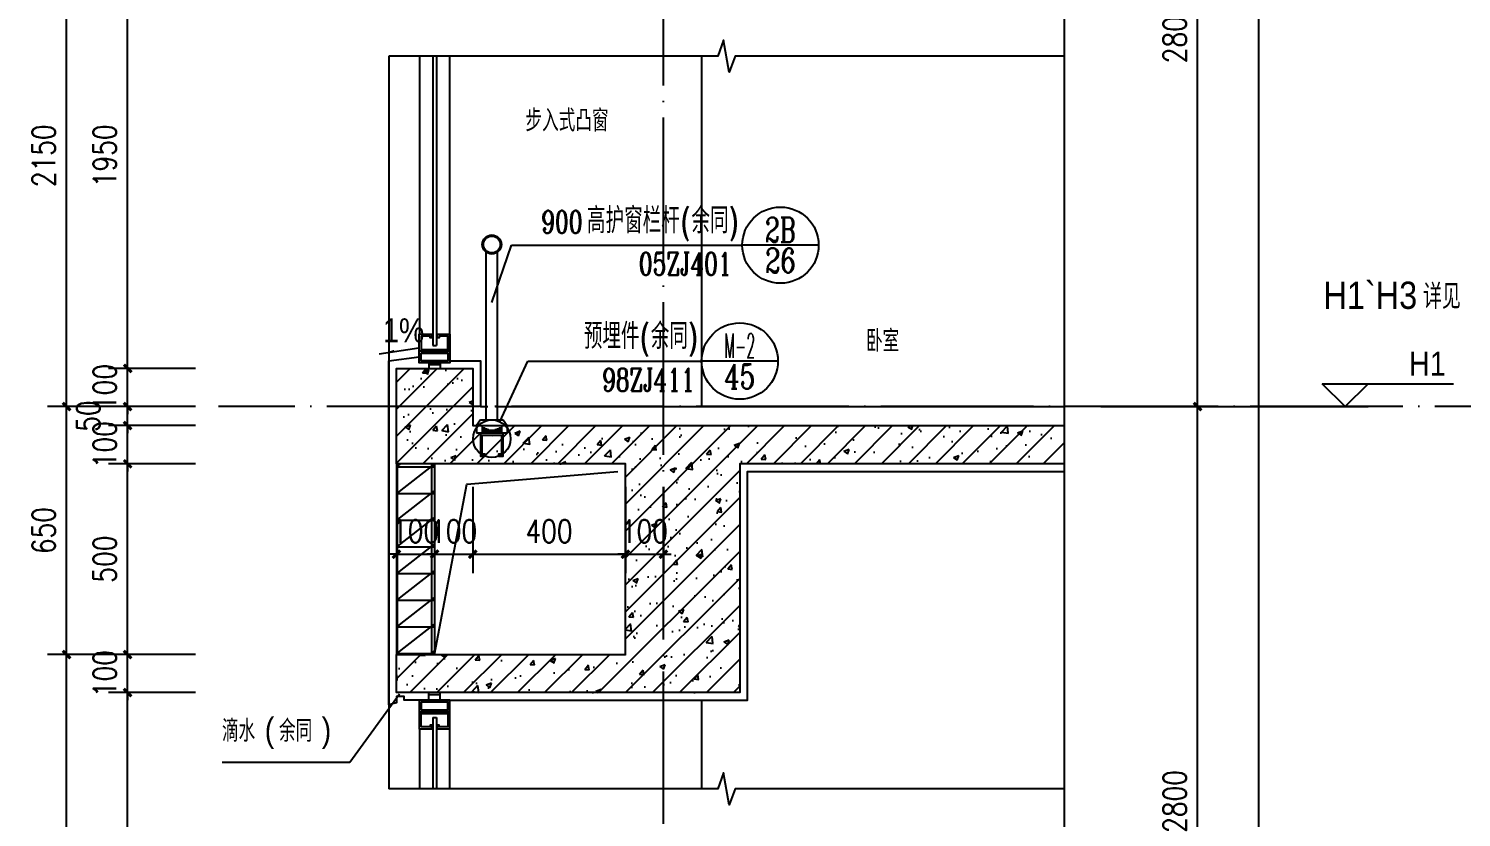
# Model space of a CAD drawing. Extents: x 718358 to 1668613, y -348838 to -159582.
# Drawn here: x 838626 to 842382, y -332959 to -330891 of the extents above; entities that cross this region are included whole.
import ezdxf
from ezdxf.enums import TextEntityAlignment as Align

# ---------------------------------------------------------------- set-up
doc = ezdxf.new("R2010")
doc.units = 0
doc.header["$LTSCALE"] = 1000
doc.linetypes.add('DOTE', pattern=[2.42, 2, -0.2, 0.02, -0.2])
for name, color, linetype in [('建-可见线', 7, 'Continuous'), ('建-图例填充', 251, 'Continuous'), ('建-墙体', 2, 'Continuous'), ('建-尺寸', 73, 'Continuous'), ('建-引出', 3, 'Continuous'), ('建-房间名', 7, 'Continuous'), ('建-标高', 3, 'Continuous'), ('建-楼梯-护栏', 163, 'Continuous'), ('建-符号', 3, 'Continuous'), ('建-符号说明', 7, 'Continuous'), ('建-索引', 3, 'Continuous'), ('建-轮廓线', 7, 'Continuous'), ('建-轴网', 14, 'DOTE'), ('建-门窗剖', 4, 'Continuous'), ('建-阳台', 5, 'Continuous')]:
    doc.layers.add(name, color=color, linetype=linetype)
doc.styles.add('_TCH_DIM', font='gt单线西文.shx', dxfattribs={"width": 0.8, "bigfont": 'gt单线中文.shx'})
doc.styles.add('_TCH_LABEL', font='COMPLEX', dxfattribs={"bigfont": 'GBCBIG'})
doc.styles.add('_TCH_SPACE', font='gt单线西文.shx', dxfattribs={"width": 0.8, "height": 5, "bigfont": 'gt单线中文.shx'})
doc.styles.add('DIM_FONT', font='SIMPLEX.shx', dxfattribs={"width": 0.8, "bigfont": 'GBCBIG.shx'})
doc.dimstyles.new('DIMN20', dxfattribs={"dimscale": 0.2, "dimtxt": 300, "dimasz": 100, "dimexe": 250, "dimexo": 300, "dimgap": 150, "dimtad": 1, "dimdec": 0, "dimzin": 0, "dimdsep": 46, "dimtxsty": 'DIM_FONT', "dimblk": 'ARCHTICK', "dimcen": 0.09, "dimdle": 1, "dimclrt": 7, "dimazin": 2, "dimtfac": 1, "dimtdec": 0, "dimtix": 1, "dimtmove": 2, "dimatfit": 3, "dimldrblk": 'ARCHTICK', "dimfxl": 1, "dimtolj": 1, "dimtzin": 0, "dimarcsym": 0})

# ---------------------------------------------------------------- blocks, each defined once
blk = doc.blocks.new('3daf')
at = {"layer": '建-门窗剖'}
for p, q in [((465603.3, 73038.2), (465573.3, 73038.2)), ((465573.3, 73018.2), (465573.3, 73038.2)), ((465573.3, 73033.2), (465603.3, 73033.2)), ((465603.3, 73018.2), (465603.3, 73038.2))]:
    blk.add_line(p, q, dxfattribs=at)
for points in [[(465548.3, 72988.2), (465628.3, 72988.2), (465628.3, 73018.2), (465548.3, 73018.2)], [(465553.3, 72993.2), (465623.3, 72993.2), (465623.3, 73013.2), (465553.3, 73013.2)], [(465553.3, 72948.2), (465553.3, 72983.2), (465623.3, 72983.2), (465623.3, 72948.2), (465600.3, 72948.2), (465600.3, 72953.2), (465595.3, 72953.2), (465595.3, 72943.2), (465628.3, 72943.2), (465628.3, 72988.2), (465548.3, 72988.2), (465548.3, 72943.2), (465581.3, 72943.2), (465581.3, 72953.2), (465576.3, 72953.2), (465576.3, 72948.2)]]:
    blk.add_lwpolyline(points, close=True, dxfattribs=at)
blk = doc.blocks.new('fgfdsgas')
at = {"layer": '建-门窗剖'}
for p, q in [((840306.7, -332696.6), (840306.7, -332883.6)), ((840306.7, -332696.6), (840316.7, -332696.6)), ((840316.7, -332696.6), (840316.7, -332883.6)), ((840271.7, -332726.6), (840271.7, -332883.6)), ((840351.7, -332883.6), (840351.7, -332726.6))]:
    blk.add_line(p, q, dxfattribs=at)
at = {"layer": '建-阳台'}
blk.add_blockref('3daf', (374723.3, -405669.8), dxfattribs=at)
blk = doc.blocks.new('4d')
at = {"layer": '建-门窗剖'}
for p, q in [((465583.3, 69315.1), (465593.3, 69315.1)), ((465573.3, 69270.1), (465573.3, 69255.1)), ((465573.3, 69265.1), (465603.3, 69265.1)), ((465603.3, 69270.1), (465603.3, 69255.1))]:
    blk.add_line(p, q, dxfattribs=at)
for points in [[(465553.3, 69340.1), (465553.3, 69305.1), (465623.3, 69305.1), (465623.3, 69340.1), (465600.3, 69340.1), (465600.3, 69335.1), (465595.3, 69335.1), (465595.3, 69345.1), (465628.3, 69345.1), (465628.3, 69300.1), (465548.3, 69300.1), (465548.3, 69345.1), (465581.3, 69345.1), (465581.3, 69335.1), (465576.3, 69335.1), (465576.3, 69340.1)], [(465548.3, 69300.1), (465628.3, 69300.1), (465628.3, 69270.1), (465548.3, 69270.1)], [(465553.3, 69295.1), (465623.3, 69295.1), (465623.3, 69275.1), (465553.3, 69275.1)]]:
    blk.add_lwpolyline(points, close=True, dxfattribs=at)
blk = doc.blocks.new('gfdshsdfs')
at = {"layer": '建-门窗剖'}
for p, q in [((840271.7, -330963), (840271.7, -331691.6)), ((840306.7, -330963), (840306.7, -331721.6)), ((840316.7, -330963), (840316.7, -331721.6)), ((840351.7, -331736.6), (840351.7, -330963))]:
    blk.add_line(p, q, dxfattribs=at)
at = {"layer": '建-阳台'}
blk.add_blockref('4d', (374723.3, -401036.7), dxfattribs=at)
blk = doc.blocks.new('A$C7DA27D25')
for p, q in [((25, 95), (25, 535)), ((55, 95), (55, 535)), ((10, 95), (0, 80)), ((0, 80), (0, 60)), ((0, 80), (80, 80)), ((10, 95), (70, 95)), ((15, 80), (15, 60)), ((20, 76.1), (20, 60)), ((60, 76.1), (60, 60)), ((65, 80), (65, 60)), ((70, 95), (80, 80)), ((80, 80), (80, 60)), ((80, 60), (0, 60)), ((15, 75), (15, 70)), ((15, 65), (15, 60)), ((25, 73.2), (25, 60)), ((30, 71.3), (30, 60)), ((35, 70.2), (35, 60)), ((40, 69.9), (40, 60)), ((45, 70.2), (45, 60)), ((50, 71.3), (50, 60)), ((55, 73.2), (55, 60)), ((65, 75), (65, 70)), ((65, 65), (65, 60))]:
    blk.add_line(p, q)
blk.add_lwpolyline([(57.5, 0), (70, 0), (70, 60), (10, 60), (10, 0), (22.5, 0), (22.5, 5), (15, 5), (15, 55), (65, 55), (65, 5), (57.5, 5)], close=True)
for radius in [25, 22]:
    blk.add_circle((40, 555), radius)
blk = doc.blocks.new('_ArchTick')
at = {"color": 0, "linetype": 'ByBlock', "const_width": 0.4}
blk.add_lwpolyline([(-0.5, -0.5), (0.5, 0.5)], dxfattribs=at)
blk = doc.blocks.new('*D1347')
at = {"layer": 'Defpoints', "color": 0, "transparency": 16777216}
for p in [(838885.6, -332631.6), (839123.4, -332631.6), (839123.4, -333851.9)]:
    blk.add_point(p, dxfattribs=at)
at = {"layer": '建-尺寸', "color": 0, "lineweight": -2, "transparency": 16777216}
for p, q in [((839063.4, -332631.6), (838835.6, -332631.6)), ((838885.6, -333852.1), (838885.6, -332631.4)), ((839063.4, -333851.9), (838835.6, -333851.9))]:
    blk.add_line(p, q, dxfattribs=at)
at = {"layer": '建-尺寸', "color": 0, "lineweight": -2, "transparency": 16777216, "xscale": 20, "yscale": 20, "zscale": 20}
for p, rotation in [((838885.6, -332631.6), 90), ((838885.6, -333851.9), 270)]:
    blk.add_blockref('_ArchTick', p, dxfattribs=dict(at, rotation=rotation))
at = {"layer": '建-尺寸', "color": 7, "transparency": 16777216, "insert": (838825.6, -333241.8), "char_height": 60, "attachment_point": 5, "rotation": 90, "style": 'DIM_FONT'}
blk.add_mtext('\\A1;1950', dxfattribs=at)
blk = doc.blocks.new('*D1348')
at = {"layer": 'Defpoints', "color": 0, "transparency": 16777216}
for p in [(838885.6, -332531.6), (839123.4, -332531.6), (839123.4, -332631.6)]:
    blk.add_point(p, dxfattribs=at)
at = {"layer": '建-尺寸', "color": 0, "lineweight": -2, "transparency": 16777216}
for p, q in [((839063.4, -332531.6), (838835.6, -332531.6)), ((838885.6, -332531.6), (838885.6, -332511.6)), ((838885.6, -332631.6), (838885.6, -332531.6)), ((839063.4, -332631.6), (838835.6, -332631.6)), ((838885.6, -332631.6), (838885.6, -332651.6))]:
    blk.add_line(p, q, dxfattribs=at)
at = {"layer": '建-尺寸', "color": 0, "lineweight": -2, "transparency": 16777216, "xscale": 20, "yscale": 20, "zscale": 20}
for p, rotation in [((838885.6, -332531.6), 270), ((838885.6, -332631.6), 90)]:
    blk.add_blockref('_ArchTick', p, dxfattribs=dict(at, rotation=rotation))
at = {"layer": '建-尺寸', "color": 7, "transparency": 16777216, "insert": (838825.6, -332581.6), "char_height": 60, "attachment_point": 5, "rotation": 90, "style": 'DIM_FONT'}
blk.add_mtext('\\A1;100', dxfattribs=at)
blk = doc.blocks.new('*D1349')
at = {"layer": 'Defpoints', "color": 0, "transparency": 16777216}
for p in [(838885.6, -332031.6), (839123.4, -332031.6), (839123.4, -332531.6)]:
    blk.add_point(p, dxfattribs=at)
at = {"layer": '建-尺寸', "color": 0, "lineweight": -2, "transparency": 16777216}
for p, q in [((839063.4, -332031.6), (838835.6, -332031.6)), ((838885.6, -332531.8), (838885.6, -332031.4)), ((839063.4, -332531.6), (838835.6, -332531.6))]:
    blk.add_line(p, q, dxfattribs=at)
at = {"layer": '建-尺寸', "color": 0, "lineweight": -2, "transparency": 16777216, "xscale": 20, "yscale": 20, "zscale": 20}
for p, rotation in [((838885.6, -332031.6), 90), ((838885.6, -332531.6), 270)]:
    blk.add_blockref('_ArchTick', p, dxfattribs=dict(at, rotation=rotation))
at = {"layer": '建-尺寸', "color": 7, "transparency": 16777216, "insert": (838825.6, -332281.6), "char_height": 60, "attachment_point": 5, "rotation": 90, "style": 'DIM_FONT'}
blk.add_mtext('\\A1;500', dxfattribs=at)
blk = doc.blocks.new('*D1350')
at = {"layer": 'Defpoints', "color": 0, "transparency": 16777216}
for p in [(838885.6, -331931.6), (839123.4, -331931.6), (839123.4, -332031.6)]:
    blk.add_point(p, dxfattribs=at)
at = {"layer": '建-尺寸', "color": 0, "lineweight": -2, "transparency": 16777216}
for p, q in [((839063.4, -331931.6), (838835.6, -331931.6)), ((838885.6, -331931.6), (838885.6, -331911.6)), ((838885.6, -332031.6), (838885.6, -331931.6)), ((839063.4, -332031.6), (838835.6, -332031.6)), ((838885.6, -332031.6), (838885.6, -332051.6))]:
    blk.add_line(p, q, dxfattribs=at)
at = {"layer": '建-尺寸', "color": 0, "lineweight": -2, "transparency": 16777216, "xscale": 20, "yscale": 20, "zscale": 20}
for p, rotation in [((838885.6, -331931.6), 270), ((838885.6, -332031.6), 90)]:
    blk.add_blockref('_ArchTick', p, dxfattribs=dict(at, rotation=rotation))
at = {"layer": '建-尺寸', "color": 7, "transparency": 16777216, "insert": (838825.6, -331981.6), "char_height": 60, "attachment_point": 5, "rotation": 90, "style": 'DIM_FONT'}
blk.add_mtext('\\A1;100', dxfattribs=at)
blk = doc.blocks.new('*D1351')
at = {"layer": 'Defpoints', "color": 0, "transparency": 16777216}
for p in [(838885.6, -331881.6), (839123.4, -331881.6), (839123.4, -331931.6)]:
    blk.add_point(p, dxfattribs=at)
at = {"layer": '建-尺寸', "color": 0, "lineweight": -2, "transparency": 16777216}
for p, q in [((839063.4, -331881.6), (838835.6, -331881.6)), ((838885.6, -331881.6), (838885.6, -331861.6)), ((838885.6, -331931.6), (838885.6, -331881.6)), ((839063.4, -331931.6), (838835.6, -331931.6)), ((838885.6, -331931.6), (838885.6, -331951.6))]:
    blk.add_line(p, q, dxfattribs=at)
at = {"layer": '建-尺寸', "color": 0, "lineweight": -2, "transparency": 16777216, "xscale": 20, "yscale": 20, "zscale": 20}
for p, rotation in [((838885.6, -331881.6), 270), ((838885.6, -331931.6), 90)]:
    blk.add_blockref('_ArchTick', p, dxfattribs=dict(at, rotation=rotation))
at = {"layer": '建-尺寸', "color": 7, "transparency": 16777216, "insert": (838782.6, -331906.6), "char_height": 60, "attachment_point": 5, "rotation": 90, "style": 'DIM_FONT'}
blk.add_mtext('\\A1;50', dxfattribs=at)
blk = doc.blocks.new('*D1352')
at = {"layer": 'Defpoints', "color": 0, "transparency": 16777216}
for p in [(838885.6, -331781.6), (839123.4, -331781.6), (839123.4, -331881.6)]:
    blk.add_point(p, dxfattribs=at)
at = {"layer": '建-尺寸', "color": 0, "lineweight": -2, "transparency": 16777216}
for p, q in [((839063.4, -331781.6), (838835.6, -331781.6)), ((838885.6, -331781.6), (838885.6, -331761.6)), ((838885.6, -331881.6), (838885.6, -331781.6)), ((839063.4, -331881.6), (838835.6, -331881.6)), ((838885.6, -331881.6), (838885.6, -331901.6))]:
    blk.add_line(p, q, dxfattribs=at)
at = {"layer": '建-尺寸', "color": 0, "lineweight": -2, "transparency": 16777216, "xscale": 20, "yscale": 20, "zscale": 20}
for p, rotation in [((838885.6, -331781.6), 270), ((838885.6, -331881.6), 90)]:
    blk.add_blockref('_ArchTick', p, dxfattribs=dict(at, rotation=rotation))
at = {"layer": '建-尺寸', "color": 7, "transparency": 16777216, "insert": (838825.6, -331831.6), "char_height": 60, "attachment_point": 5, "rotation": 90, "style": 'DIM_FONT'}
blk.add_mtext('\\A1;100', dxfattribs=at)
blk = doc.blocks.new('*D1353')
at = {"layer": 'Defpoints', "color": 0, "transparency": 16777216}
for p in [(838885.6, -330666.5), (839123.4, -330666.5), (839123.4, -331781.6)]:
    blk.add_point(p, dxfattribs=at)
at = {"layer": '建-尺寸', "color": 0, "lineweight": -2, "transparency": 16777216}
for p, q in [((839063.4, -330666.5), (838835.6, -330666.5)), ((838885.6, -331781.8), (838885.6, -330666.3)), ((839063.4, -331781.6), (838835.6, -331781.6))]:
    blk.add_line(p, q, dxfattribs=at)
at = {"layer": '建-尺寸', "color": 0, "lineweight": -2, "transparency": 16777216, "xscale": 20, "yscale": 20, "zscale": 20}
for p, rotation in [((838885.6, -330666.5), 90), ((838885.6, -331781.6), 270)]:
    blk.add_blockref('_ArchTick', p, dxfattribs=dict(at, rotation=rotation))
at = {"layer": '建-尺寸', "color": 7, "transparency": 16777216, "insert": (838825.6, -331224.1), "char_height": 60, "attachment_point": 5, "rotation": 90, "style": 'DIM_FONT'}
blk.add_mtext('\\A1;1950', dxfattribs=at)
blk = doc.blocks.new('*D1385')
at = {"layer": 'Defpoints', "color": 0, "transparency": 16777216}
for p in [(839590.2, -332031.6), (839690.2, -332031.6), (839690.2, -332268.6)]:
    blk.add_point(p, dxfattribs=at)
at = {"layer": '建-尺寸', "color": 0, "lineweight": -2, "transparency": 16777216}
for p, q in [((839590.2, -332091.6), (839590.2, -332318.6)), ((839690.2, -332091.6), (839690.2, -332318.6)), ((839590.2, -332268.6), (839570.2, -332268.6)), ((839590.2, -332268.6), (839690.2, -332268.6)), ((839690.2, -332268.6), (839710.2, -332268.6))]:
    blk.add_line(p, q, dxfattribs=at)
at = {"layer": '建-尺寸', "color": 0, "lineweight": -2, "transparency": 16777216, "xscale": 20, "yscale": 20, "zscale": 20}
blk.add_blockref('_ArchTick', (839590.2, -332268.6), dxfattribs=at)
at = {"layer": '建-尺寸', "color": 0, "lineweight": -2, "transparency": 16777216, "xscale": 20, "yscale": 20, "zscale": 20, "rotation": 180}
blk.add_blockref('_ArchTick', (839690.2, -332268.6), dxfattribs=at)
at = {"layer": '建-尺寸', "color": 7, "transparency": 16777216, "insert": (839640.2, -332208.6), "char_height": 60, "attachment_point": 5, "style": 'DIM_FONT'}
blk.add_mtext('\\A1;100', dxfattribs=at)
blk = doc.blocks.new('*D1386')
at = {"layer": 'Defpoints', "color": 0, "transparency": 16777216}
for p in [(839690.2, -332031.6), (839790.2, -332031.6), (839790.2, -332268.6)]:
    blk.add_point(p, dxfattribs=at)
at = {"layer": '建-尺寸', "color": 0, "lineweight": -2, "transparency": 16777216}
for p, q in [((839690.2, -332091.6), (839690.2, -332318.6)), ((839790.2, -332091.6), (839790.2, -332318.6)), ((839690.2, -332268.6), (839670.2, -332268.6)), ((839690.2, -332268.6), (839790.2, -332268.6)), ((839790.2, -332268.6), (839810.2, -332268.6))]:
    blk.add_line(p, q, dxfattribs=at)
at = {"layer": '建-尺寸', "color": 0, "lineweight": -2, "transparency": 16777216, "xscale": 20, "yscale": 20, "zscale": 20}
blk.add_blockref('_ArchTick', (839690.2, -332268.6), dxfattribs=at)
at = {"layer": '建-尺寸', "color": 0, "lineweight": -2, "transparency": 16777216, "xscale": 20, "yscale": 20, "zscale": 20, "rotation": 180}
blk.add_blockref('_ArchTick', (839790.2, -332268.6), dxfattribs=at)
at = {"layer": '建-尺寸', "color": 7, "transparency": 16777216, "insert": (839740.2, -332208.6), "char_height": 60, "attachment_point": 5, "style": 'DIM_FONT'}
blk.add_mtext('\\A1;100', dxfattribs=at)
blk = doc.blocks.new('*D1387')
at = {"layer": 'Defpoints', "color": 0, "transparency": 16777216}
for p in [(839790.2, -332031.6), (840190.2, -332031.6), (840190.2, -332268.6)]:
    blk.add_point(p, dxfattribs=at)
at = {"layer": '建-尺寸', "color": 0, "lineweight": -2, "transparency": 16777216}
for p, q in [((839790.2, -332091.6), (839790.2, -332318.6)), ((840190.2, -332091.6), (840190.2, -332318.6)), ((839790, -332268.6), (840190.4, -332268.6))]:
    blk.add_line(p, q, dxfattribs=at)
at = {"layer": '建-尺寸', "color": 0, "lineweight": -2, "transparency": 16777216, "xscale": 20, "yscale": 20, "zscale": 20, "rotation": 180}
blk.add_blockref('_ArchTick', (839790.2, -332268.6), dxfattribs=at)
at = {"layer": '建-尺寸', "color": 0, "lineweight": -2, "transparency": 16777216, "xscale": 20, "yscale": 20, "zscale": 20}
blk.add_blockref('_ArchTick', (840190.2, -332268.6), dxfattribs=at)
at = {"layer": '建-尺寸', "color": 7, "transparency": 16777216, "insert": (839990.2, -332208.6), "char_height": 60, "attachment_point": 5, "style": 'DIM_FONT'}
blk.add_mtext('\\A1;400', dxfattribs=at)
blk = doc.blocks.new('*D1388')
at = {"layer": 'Defpoints', "color": 0, "transparency": 16777216}
for p in [(840190.2, -332031.6), (840290.2, -332031.6), (840290.2, -332268.6)]:
    blk.add_point(p, dxfattribs=at)
at = {"layer": '建-尺寸', "color": 0, "lineweight": -2, "transparency": 16777216}
for p, q in [((840190.2, -332091.6), (840190.2, -332318.6)), ((840290.2, -332091.6), (840290.2, -332318.6)), ((840190.2, -332268.6), (840170.2, -332268.6)), ((840190.2, -332268.6), (840290.2, -332268.6)), ((840290.2, -332268.6), (840310.2, -332268.6))]:
    blk.add_line(p, q, dxfattribs=at)
at = {"layer": '建-尺寸', "color": 0, "lineweight": -2, "transparency": 16777216, "xscale": 20, "yscale": 20, "zscale": 20}
blk.add_blockref('_ArchTick', (840190.2, -332268.6), dxfattribs=at)
at = {"layer": '建-尺寸', "color": 0, "lineweight": -2, "transparency": 16777216, "xscale": 20, "yscale": 20, "zscale": 20, "rotation": 180}
blk.add_blockref('_ArchTick', (840290.2, -332268.6), dxfattribs=at)
at = {"layer": '建-尺寸', "color": 7, "transparency": 16777216, "insert": (840240.2, -332208.6), "char_height": 60, "attachment_point": 5, "style": 'DIM_FONT'}
blk.add_mtext('\\A1;100', dxfattribs=at)
blk = doc.blocks.new('*D1397')
at = {"layer": 'Defpoints', "color": 0, "transparency": 16777216}
for p in [(838725.6, -332531.6), (839123.4, -332531.6), (839123.4, -333951.9)]:
    blk.add_point(p, dxfattribs=at)
at = {"layer": '建-尺寸', "color": 0, "lineweight": -2, "transparency": 16777216}
for p, q in [((839063.4, -332531.6), (838675.6, -332531.6)), ((838725.6, -333952.1), (838725.6, -332531.4)), ((839063.4, -333951.9), (838675.6, -333951.9))]:
    blk.add_line(p, q, dxfattribs=at)
at = {"layer": '建-尺寸', "color": 0, "lineweight": -2, "transparency": 16777216, "xscale": 20, "yscale": 20, "zscale": 20}
for p, rotation in [((838725.6, -332531.6), 90), ((838725.6, -333951.9), 270)]:
    blk.add_blockref('_ArchTick', p, dxfattribs=dict(at, rotation=rotation))
at = {"layer": '建-尺寸', "color": 7, "transparency": 16777216, "insert": (838665.6, -333241.8), "char_height": 60, "attachment_point": 5, "rotation": 90, "style": 'DIM_FONT'}
blk.add_mtext('\\A1;2150', dxfattribs=at)
blk = doc.blocks.new('*D1398')
at = {"layer": 'Defpoints', "color": 0, "transparency": 16777216}
for p in [(838725.6, -331881.6), (839123.4, -331881.6), (839123.4, -332531.6)]:
    blk.add_point(p, dxfattribs=at)
at = {"layer": '建-尺寸', "color": 0, "lineweight": -2, "transparency": 16777216}
for p, q in [((839063.4, -331881.6), (838675.6, -331881.6)), ((838725.6, -332531.8), (838725.6, -331881.4)), ((839063.4, -332531.6), (838675.6, -332531.6))]:
    blk.add_line(p, q, dxfattribs=at)
at = {"layer": '建-尺寸', "color": 0, "lineweight": -2, "transparency": 16777216, "xscale": 20, "yscale": 20, "zscale": 20}
for p, rotation in [((838725.6, -331881.6), 90), ((838725.6, -332531.6), 270)]:
    blk.add_blockref('_ArchTick', p, dxfattribs=dict(at, rotation=rotation))
at = {"layer": '建-尺寸', "color": 7, "transparency": 16777216, "insert": (838665.6, -332206.6), "char_height": 60, "attachment_point": 5, "rotation": 90, "style": 'DIM_FONT'}
blk.add_mtext('\\A1;650', dxfattribs=at)
blk = doc.blocks.new('*D1399')
at = {"layer": 'Defpoints', "color": 0, "transparency": 16777216}
for p in [(838725.6, -330566.5), (839123.4, -330566.5), (839123.4, -331881.6)]:
    blk.add_point(p, dxfattribs=at)
at = {"layer": '建-尺寸', "color": 0, "lineweight": -2, "transparency": 16777216}
for p, q in [((839063.4, -330566.5), (838675.6, -330566.5)), ((838725.6, -331881.8), (838725.6, -330566.3)), ((839063.4, -331881.6), (838675.6, -331881.6))]:
    blk.add_line(p, q, dxfattribs=at)
at = {"layer": '建-尺寸', "color": 0, "lineweight": -2, "transparency": 16777216, "xscale": 20, "yscale": 20, "zscale": 20}
for p, rotation in [((838725.6, -330566.5), 90), ((838725.6, -331881.6), 270)]:
    blk.add_blockref('_ArchTick', p, dxfattribs=dict(at, rotation=rotation))
at = {"layer": '建-尺寸', "color": 7, "transparency": 16777216, "insert": (838665.6, -331224.1), "char_height": 60, "attachment_point": 5, "rotation": 90, "style": 'DIM_FONT'}
blk.add_mtext('\\A1;2150', dxfattribs=at)
blk = doc.blocks.new('*D1412')
at = {"layer": 'Defpoints', "color": 0, "transparency": 16777216}
for p in [(841376.5, -331881.6), (841690.3, -331881.6), (841376.5, -333951.9)]:
    blk.add_point(p, dxfattribs=at)
at = {"layer": '建-尺寸', "color": 0, "lineweight": -2, "transparency": 16777216}
for p, q in [((841436.5, -331881.6), (841740.3, -331881.6)), ((841690.3, -333952.1), (841690.3, -331881.4)), ((841436.5, -333951.9), (841740.3, -333951.9))]:
    blk.add_line(p, q, dxfattribs=at)
at = {"layer": '建-尺寸', "color": 0, "lineweight": -2, "transparency": 16777216, "xscale": 20, "yscale": 20, "zscale": 20}
for p, rotation in [((841690.3, -331881.6), 90), ((841690.3, -333951.9), 270)]:
    blk.add_blockref('_ArchTick', p, dxfattribs=dict(at, rotation=rotation))
at = {"layer": '建-尺寸', "color": 7, "transparency": 16777216, "insert": (841630.3, -332916.8), "char_height": 60, "attachment_point": 5, "rotation": 90, "style": 'DIM_FONT'}
blk.add_mtext('\\A1;2800', dxfattribs=at)
blk = doc.blocks.new('*D1413')
at = {"layer": 'Defpoints', "color": 0, "transparency": 16777216}
for p in [(841376.5, -329916.5), (841690.3, -329916.5), (841376.5, -331881.6)]:
    blk.add_point(p, dxfattribs=at)
at = {"layer": '建-尺寸', "color": 0, "lineweight": -2, "transparency": 16777216}
for p, q in [((841436.5, -329916.5), (841740.3, -329916.5)), ((841690.3, -331881.8), (841690.3, -329916.3)), ((841436.5, -331881.6), (841740.3, -331881.6))]:
    blk.add_line(p, q, dxfattribs=at)
at = {"layer": '建-尺寸', "color": 0, "lineweight": -2, "transparency": 16777216, "xscale": 20, "yscale": 20, "zscale": 20}
for p, rotation in [((841690.3, -329916.5), 90), ((841690.3, -331881.6), 270)]:
    blk.add_blockref('_ArchTick', p, dxfattribs=dict(at, rotation=rotation))
at = {"layer": '建-尺寸', "color": 7, "transparency": 16777216, "insert": (841630.3, -330899.1), "char_height": 60, "attachment_point": 5, "rotation": 90, "style": 'DIM_FONT'}
blk.add_mtext('\\A1;2800', dxfattribs=at)
blk = doc.blocks.new('*D1421')
at = {"layer": 'Defpoints', "color": 0, "transparency": 16777216}
for p in [(841376.5, -322241), (841850.3, -322241), (841376.5, -335030.5)]:
    blk.add_point(p, dxfattribs=at)
at = {"layer": '建-尺寸', "color": 0, "lineweight": -2, "transparency": 16777216}
for p, q in [((841436.5, -322241), (841900.3, -322241)), ((841850.3, -335030.7), (841850.3, -322240.8)), ((841436.5, -335030.5), (841900.3, -335030.5))]:
    blk.add_line(p, q, dxfattribs=at)
at = {"layer": '建-尺寸', "color": 0, "lineweight": -2, "transparency": 16777216, "xscale": 20, "yscale": 20, "zscale": 20}
for p, rotation in [((841850.3, -322241), 90), ((841850.3, -335030.5), 270)]:
    blk.add_blockref('_ArchTick', p, dxfattribs=dict(at, rotation=rotation))
at = {"layer": '建-尺寸', "color": 7, "transparency": 16777216, "insert": (841788.3, -328635.8), "char_height": 60, "attachment_point": 5, "rotation": 90, "style": 'DIM_FONT'}
blk.add_mtext('\\A1;祥各栋立面图', dxfattribs=at)

msp = doc.modelspace()

# ---------------------------------------------------------------- hatches: boundary and pattern name
at = {"layer": '建-图例填充'}
h = msp.add_hatch(dxfattribs=at)
h.set_pattern_fill('钢筋混凝土', color=256, scale=20, style=0)
h.set_pattern_definition([(45, (-621.426, 0), (-35.355339, 35.355339), []), (50, (-621.43, 0), (143.452037, -12.550427), [15, -165]), (355, (-621.43, 0), (-27.750267, 150.438427), [12, -132]), (100.4514, (-609.47, -1.05), (115.701876, 137.887908), [12.748038, -140.228422]), (46.1842, (-621.43, 40), (213.44821, -33.103803), [22.5, -247.5]), (96.6356, (-603.64, 37.24), (186.93254, 194.823574), [19.12206, -210.3426]), (351.1842, (-621.43, 40), (186.93239, 194.82372), [18, -198]), (21, (-601.43, 30), (119.38141, -80.523778), [15, -165]), (326, (-601.43, 30), (48.663066, 145.03001), [12, -132]), (71.4514, (-591.48, 23.29), (168.044526, 64.5061), [12.748038, -140.228422]), (37.5, (-621.426, 0), (2.431971, 66.5787708), [0, -130.4, 0, -134, 0, -132.5]), (7.5, (-621.426, 0), (52.6139075, 78.8823424), [0, -76.4, 0, -127.4, 0, -50.5]), (327.5, (-666.026, 0), (106.7644872, -4.5109743), [0, -50, 0, -156, 0, -207]), (317.5, (-686.03, 0), (116.637234, 20.020996), [0, -65, 0, -103.6, 0, -147])])
h.paths.add_polyline_path([(839865.2, -331956.6), (839815.2, -331956.6), (839815.2, -331986.6), (839822.7, -331986.6), (839822.7, -331991.6), (839810.2, -331991.6), (839810.2, -331931.6), (839790.2, -331931.6), (839790.2, -331781.6), (839590.2, -331781.6), (839590.2, -332031.6), (840190.2, -332031.6), (840190.2, -332531.6), (839590.2, -332531.6), (839590.2, -332631.6), (840490.2, -332631.6), (840490.2, -332031.6), (841340.6, -332031.6), (841340.6, -331931.6), (839870.2, -331931.6), (839870.2, -331991.6), (839857.7, -331991.6), (839857.7, -331986.6), (839865.2, -331986.6)])
h.paths.add_polyline_path([(839860.2, -331936.6), (839860.2, -331951.6), (839865.2, -331951.6), (839865.2, -331936.6)])
h = msp.add_hatch(dxfattribs=at)
h.set_pattern_fill('空心砖', color=256, scale=20, style=0)
h.set_pattern_definition([(0, (-322566.92, 23840.6), (0, 70), []), (37.875, (-322486.92, 23840.6), (-33.9230555, 43.6153314), []), (90, (-322486.92, 23840.6), (-90, 6e-15), [])])
h.paths.add_polyline_path([(839690.2, -332031.6), (839590.2, -332031.6), (839590.2, -332531.6), (839690.2, -332531.6)])
at = {"layer": '建-符号'}
msp.add_hatch(color=256, dxfattribs=at).paths.add_polyline_path([(839545.2, -331744.5), (839584.7, -331738.2), (839583.8, -331733)])

# ---------------------------------------------------------------- linework, layer by layer
at = {"layer": '建-可见线'}
for points in [[(839650.2, -332651.6), (839610.2, -332651.6), (839610.2, -332641.6), (839590.2, -332641.6), (839590.2, -332651.6), (839590.2, -332658.1), (839570.2, -332663.3), (839570.2, -331761.6), (839650.2, -331751.6)], [(839730.2, -331761.6), (839810.2, -331761.6), (839810.2, -331881.6), (839830.2, -331881.6)], [(839850.2, -331881.6), (841340.6, -331881.6)], [(839710.2, -332651.6), (840510.2, -332651.6), (840510.2, -332051.6), (841340.6, -332051.6)]]:
    msp.add_lwpolyline(points, dxfattribs=at)
at = {"layer": '建-图例填充'}
msp.add_lwpolyline([(839690.2, -332531.6), (839774.8, -332085), (840170.2, -332051.6)], dxfattribs=at)
at = {"layer": '建-墙体'}
for p, q in [((839590.2, -332031.6), (839590.2, -332531.6)), ((839690.2, -332031.6), (839690.2, -332531.6))]:
    msp.add_line(p, q, dxfattribs=at)
for points in [[(841340.6, -332031.6), (840490.2, -332031.6), (840490.2, -332631.6), (839590.2, -332631.6), (839590.2, -332531.6), (840190.2, -332531.6), (840190.2, -332031.6), (839590.2, -332031.6), (839590.2, -331781.6), (839790.2, -331781.6), (839790.2, -331931.6), (839810.2, -331931.6)], [(839870.2, -331931.6), (841340.6, -331931.6)]]:
    msp.add_lwpolyline(points, dxfattribs=at)
at = {"layer": '建-引出'}
for p, q in [((839597.9, -332635.8), (839468.2, -332814.4)), ((839468.2, -332814.4), (839133, -332814.4))]:
    msp.add_line(p, q, dxfattribs=at)
at = {"layer": '建-标高'}
for p, q in [((842077, -331881.6), (842017, -331821.6)), ((842017, -331821.6), (842361, -331821.6)), ((842077, -331881.6), (842137, -331821.6)), ((841713.6, -331881.6), (842137, -331881.6))]:
    msp.add_line(p, q, dxfattribs=at)
at = {"layer": '建-符号'}
for points in [[(841340.6, -320529.5), (841340.6, -327940.2), (841382.6, -327955.5), (841298.6, -327970.3), (841340.6, -327985.2), (841340.6, -335395.9)], [(841340.6, -330963), (840477.9, -330963), (840462.6, -331005), (840447.8, -330921), (840432.9, -330963), (839570.2, -330963)], [(839648.7, -331728.1), (839545.2, -331744.5)], [(841340.6, -332883.6), (840477.9, -332883.6), (840462.6, -332925.6), (840447.8, -332841.6), (840432.9, -332883.6), (839570.2, -332883.6)]]:
    msp.add_lwpolyline(points, dxfattribs=at)
at = {"layer": '建-索引'}
for p, q in [((839840.2, -331608.4), (839892, -331458.4)), ((839892, -331458.4), (840496.8, -331458.4)), ((840696.8, -331458.4), (840496.8, -331458.4)), ((839860.9, -331921.2), (839934.6, -331762.3)), ((839934.6, -331762.3), (840390.2, -331762.3)), ((840590.2, -331762.3), (840390.2, -331762.3))]:
    msp.add_line(p, q, dxfattribs=at)
for centre, radius in [((840596.8, -331458.4), 100), ((840490.2, -331762.3), 100), ((839840.2, -331965.8), 49.2)]:
    msp.add_circle(centre, radius, dxfattribs=at)
at = {"layer": '建-轮廓线', "color": 253}
for p, q in [((839570.2, -330963), (839570.2, -332883.6)), ((840390.2, -330963), (840390.2, -331881.6)), ((840390.2, -332651.6), (840390.2, -332883.6))]:
    msp.add_line(p, q, dxfattribs=at)
at = {"layer": '建-轴网', "ltscale": 0.2}
for p, q in [((840290.3, -335395.9), (840290.3, -320766)), ((843196, -331881.6), (839123.4, -331881.6))]:
    msp.add_line(p, q, dxfattribs=at)

# ---------------------------------------------------------------- block references
at = {"layer": '建-可见线'}
for name in ['gfdshsdfs', 'fgfdsgas']:
    msp.add_blockref(name, (-621.4, 0), dxfattribs=at)
at = {"layer": '建-楼梯-护栏'}
msp.add_blockref('A$C7DA27D25', (839800.2, -332011.6), dxfattribs=at)

# ---------------------------------------------------------------- texts
at = {"layer": '建-引出', "style": '_TCH_DIM'}
for s, height, width, p in [('滴水', 57.32, 0.8, (839133, -332760.4)), ('(', 63, 0.888889, (839245, -332760.4)), ('余同', 57.32, 0.8, (839282.3, -332760.4)), (')', 63, 0.888889, (839394.3, -332760.4))]:
    msp.add_text(s, height=height, dxfattribs=dict(at, width=width)).set_placement(p)
at = {"layer": '建-房间名', "style": '_TCH_SPACE', "width": 0.8}
for s, p in [('步入式凸窗', (839928.4, -331160.3)), ('卧室', (840821.1, -331738.2))]:
    msp.add_text(s, height=57.32, dxfattribs=at).set_placement(p)
at = {"layer": '建-标高', "style": '_TCH_DIM', "width": 0.888889}
msp.add_text('H1', height=63, dxfattribs=at).set_placement((842244.7, -331800.6))
at = {"layer": '建-符号', "style": '_TCH_DIM', "width": 0.888889}
msp.add_text('1%', height=63, dxfattribs=at).set_placement((839555.1, -331713.2))
at = {"layer": '建-符号说明', "style": '_TCH_DIM'}
for s, height, width, p in [('H1`H3', 71.56, 0.888889, (842020, -331625.5)), ('详见', 65.11, 0.8, (842281.1, -331625.5))]:
    msp.add_text(s, height=height, dxfattribs=dict(at, width=width)).set_placement(p)
at = {"layer": '建-索引', "style": '_TCH_LABEL', "width": 0.705882}
for s, p in [('900', (839969.8, -331427.3)), ('(', (840335.5, -331427.3)), (')', (840461.8, -331427.3)), ('05ZJ401', (840225.8, -331537.2)), ('(', (840228.9, -331730.4)), (')', (840355.2, -331730.4)), ('98ZJ411', (840129.2, -331841.1))]:
    msp.add_text(s, height=59.5, dxfattribs=at).set_placement(p)
at = {"layer": '建-索引', "style": '_TCH_LABEL'}
for s, p in [('高护窗栏杆', (840089.8, -331427.3)), ('余同', (840363.5, -331427.3)), ('预埋件', (840081.5, -331730.4)), ('余同', (840256.9, -331730.4))]:
    msp.add_text(s, height=67.52, dxfattribs=at).set_placement(p)
for s, width, p, p2 in [('2B', 0.709459, (840556.6, -331450.3), (840637.1, -331450.3)), ('26', 0.772059, (840556.6, -331530.8), (840637.1, -331530.8)), ('M-2', 0.403846, (840450, -331754.2), (840530.5, -331754.2)), ('45', 0.75, (840450, -331834.7), (840530.5, -331834.7))]:
    msp.add_text(s, height=64.4, dxfattribs=dict(at, width=width)).set_placement(p, p2, align=Align.FIT)

# ---------------------------------------------------------------- dimensions: what is measured, and where the dimension line sits
at = {"layer": '建-尺寸'}
for p1, p2, distance, text, picture, middle in [((841376.5, -335030.5), (841376.5, -322241), -473.8, '祥各栋立面图', '*D1421', (841788.3, -328635.8)), ((841376.5, -331881.6), (841376.5, -329916.5), -313.8, '2800', '*D1413', (841630.3, -330899.1)), ((839123.4, -331881.6), (839123.4, -330566.5), 397.9, '2150', '*D1399', (838665.6, -331224.1)), ((839123.4, -331781.6), (839123.4, -330666.5), 237.9, '1950', '*D1353', (838825.6, -331224.1)), ((841376.5, -333951.9), (841376.5, -331881.6), -313.8, '2800', '*D1412', (841630.3, -332916.8)), ((839123.4, -333951.9), (839123.4, -332531.6), 397.9, '2150', '*D1397', (838665.6, -333241.8)), ((839123.4, -333851.9), (839123.4, -332631.6), 237.9, '1950', '*D1347', (838825.6, -333241.8))]:
    dim = msp.add_aligned_dim(p1=p1, p2=p2, distance=distance, text=text, dimstyle='DIMN20', dxfattribs=at)
    dim.commit()
    dim.dimension.update_dxf_attribs({"geometry": picture, "text_midpoint": middle})
for p1, p2, distance, picture, middle in [((839123.4, -331881.6), (839123.4, -331781.6), 237.9, '*D1352', (838825.6, -331831.6)), ((839123.4, -332531.6), (839123.4, -331881.6), 397.9, '*D1398', (838665.6, -332206.6)), ((839123.4, -332031.6), (839123.4, -331931.6), 237.9, '*D1350', (838825.6, -331981.6)), ((839123.4, -332531.6), (839123.4, -332031.6), 237.9, '*D1349', (838825.6, -332281.6)), ((839590.2, -332031.6), (839690.2, -332031.6), -237, '*D1385', (839640.2, -332208.6)), ((839690.2, -332031.6), (839790.2, -332031.6), -237, '*D1386', (839740.2, -332208.6)), ((839790.2, -332031.6), (840190.2, -332031.6), -237, '*D1387', (839990.2, -332208.6)), ((840190.2, -332031.6), (840290.2, -332031.6), -237, '*D1388', (840240.2, -332208.6)), ((839123.4, -332631.6), (839123.4, -332531.6), 237.9, '*D1348', (838825.6, -332581.6))]:
    dim = msp.add_aligned_dim(p1=p1, p2=p2, distance=distance, dimstyle='DIMN20', dxfattribs=at)
    dim.commit()
    dim.dimension.update_dxf_attribs({"geometry": picture, "text_midpoint": middle})
dim = msp.add_linear_dim(base=(838885.6, -331881.6), p1=(839123.4, -331931.6), p2=(839123.4, -331881.6), angle=90, dimstyle='DIMN20', dxfattribs=at)
dim.commit()
dim.dimension.update_dxf_attribs({"geometry": '*D1351', "text_midpoint": (838782.6, -331906.6), "dimtype": 161})

doc.saveas('drawing.dxf')
